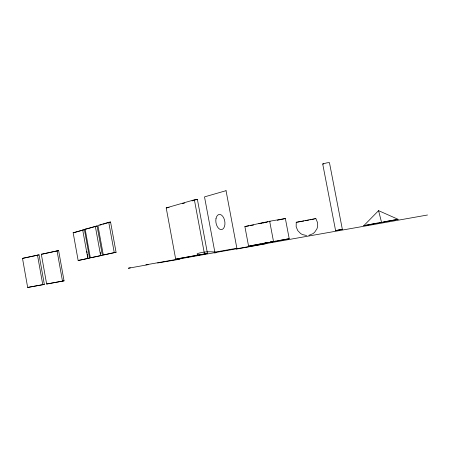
<?xml version="1.0" encoding="UTF-8"?>
<svg xmlns="http://www.w3.org/2000/svg" width="450" height="450" viewBox="0 0 450 450"><rect width="100%" height="100%" fill="white"/><g stroke="black" fill="none" stroke-linecap="round" stroke-linejoin="round"><path stroke-width="0.67" d="M308.88 235.333L312.947 233.679L314.595 232.329L316.929 228.847L317.548 226.834L317.565 222.677L315.855 218.588L296.229 222.289L296.168 226.704L297.714 230.552L300.623 233.556L302.462 234.591L306.647 235.513M335.593 230.602L322.706 163.958L327.004 162.827L329.445 162.602L342.349 229.348L335.582 230.608L338.912 230.012M363.797 225.686L378.574 210.656L398.115 219.313L363.797 225.686L377.477 223.037M315.849 218.593L314.522 218.903M342.326 229.354L339.002 229.944M73.147 232.712L84.437 229.652L89.578 258.081L78.159 260.505L73.147 232.712L74.289 232.537M85.151 229.196L97.082 225.956L102.403 255.279L90.337 257.844L85.151 229.196L86.901 228.932M108.742 222.294L97.926 225.461L103.292 255.015L116.072 252.298L110.559 222.019L108.742 222.294L114.266 252.619L103.292 255.015M74.863 232.447L84.437 229.652M87.536 228.746L97.082 225.956M99.709 225.191L101.621 224.629M102.898 224.257L110.559 222.019M166.208 207.906L194.377 199.8L197.387 199.378L207.472 253.446L175.686 259.138L166.208 207.906L169.121 207.484M182.582 203.625L184.601 203.046M192.004 200.919L194.018 200.34M195.368 199.958L197.387 199.378M214.712 253.063L216.804 252.343C210.482 251.319 203.338 251.584 197.224 253.699L197.066 254.261L197.82 254.891L199.603 255.589M259.898 223.464L258.891 223.706L259.965 223.588M22.5 258.373L39.06 254.846L44.336 284.411L27.664 287.443L22.5 258.373L39.06 254.846M41.327 254.25L58.618 250.571L64.052 280.851L46.642 284.017L41.327 254.25L42.373 254.093M42.896 254.008L58.618 250.571M78.159 260.505L89.578 258.081M90.337 257.844L102.403 255.279M244.879 226.547L269.668 221.243L285.368 218.542L289.215 238.719L248.58 246.178L244.879 226.547L248.901 225.849M277.234 220.275L285.368 218.542M260.151 223.408L261.754 223.076M273.308 241.65L274.433 241.425M313.74 219.066L312.283 219.358M130.343 267.812L128.334 268.239L148.157 264.668M262.131 223.003L263.756 222.688M311.152 219.583L309.921 219.819M27.664 287.443L44.336 284.411M46.642 284.017L64.052 280.851M264.549 243.231L262.637 243.613L268.414 242.578M378.844 222.767L380.216 222.502M265.911 222.514L266.321 222.435M248.58 246.178L261.276 243.737M262.614 243.478L263.947 243.225M264.87 243.169L266.726 242.814M272.407 241.824L272.728 241.763M265.674 243.782L236.346 249.103M307.26 220.331L308.616 220.072M175.686 259.138L207.472 253.446M272.064 241.892L270.118 242.257M264.611 222.525L266.316 222.204M306.568 220.466L305.184 220.725M267.548 242.657L269.702 242.342M303.823 220.978L302.501 221.226M268.813 242.421L269.235 242.342M263.391 222.986L263.801 222.913M301.866 221.338L300.088 221.659M271.637 241.898L270.073 242.19L276.238 241.031M272.34 241.774L274.281 241.431M267.131 222.058L267.896 221.917M264.634 243.101L268.729 242.37M277.605 240.789L289.215 238.719M383.659 221.889L398.115 219.313M299.554 221.754L297.759 222.069M145.862 264.842L427.5 215.004M261.827 223.273L260.803 223.447M114.266 252.619L116.072 252.298M250.239 225.619L253.586 225.039M269.511 221.642L270.202 221.535M297.096 222.176L296.229 222.289M323.769 163.935L322.734 163.98M179.91 259.194L157.607 262.997M378.574 210.656L381.594 222.525M269.668 221.243L273.561 241.734M194.377 199.8L204.486 254.019M100.356 252.534L100.603 253.901M95.304 226.226L100.631 255.594M86.844 251.286L87.092 252.647M87.334 254.008L87.953 257.406M82.693 229.916L87.84 258.39M57.049 250.813L62.494 281.154M37.491 255.088L42.773 284.715M226.046 190.688L204.514 196.886L214.852 252.174L236.874 248.259L226.046 190.688M216.017 218.453A7.656 4.461 80.6 0 0 221.355 229.596A7.656 4.461 80.6 0 0 223.763 217.986A7.656 4.461 80.6 0 0 216.017 218.453"/></g></svg>
